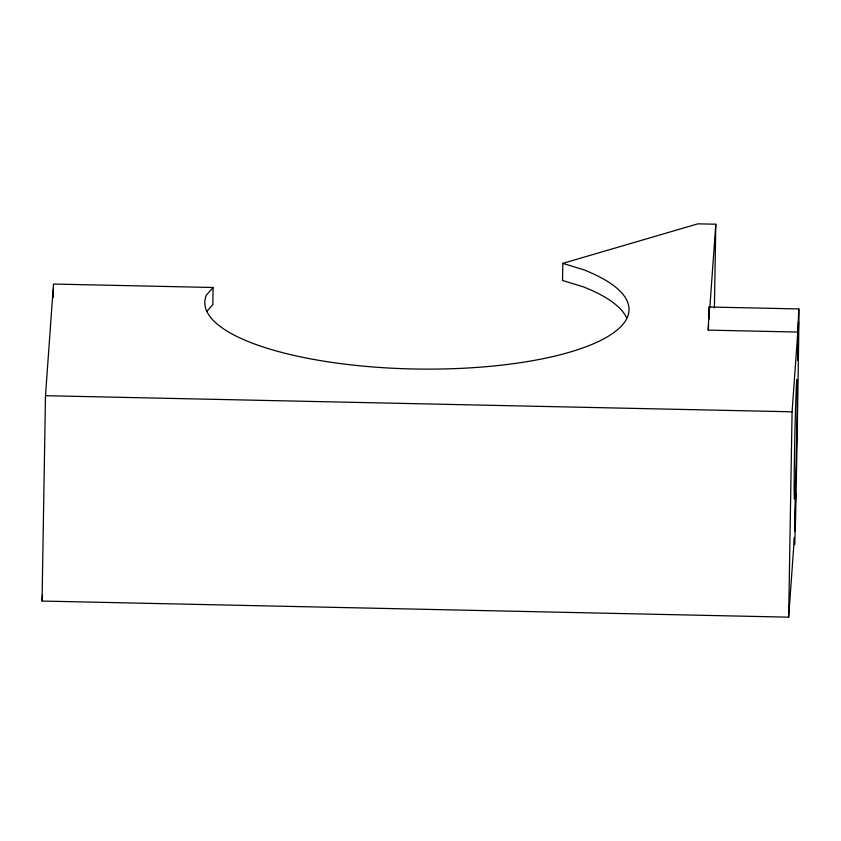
<?xml version="1.0" encoding="UTF-8"?>
<svg xmlns="http://www.w3.org/2000/svg" width="841" height="841" viewBox="0 0 841 841"><rect width="100%" height="100%" fill="white"/><g stroke="black" fill="none" stroke-linecap="round" stroke-linejoin="round"><path stroke-width="1.26" d="M798.803 308.941L797.804 332.048L708.217 330.124L709.205 307.007L798.803 308.941L798.95 316.1A413.772 6.444 -88.8 0 1 795.512 521.462L794.713 543.128L794.524 544.579L794.377 537.42L788.658 617.168L42.05 601.063L45.488 395.701L53.488 284.048L213.109 287.496L212.826 304.61L206.865 311.38M53.267 297.514L53.404 288.947M714.408 307.932L715.807 224.221L697.883 223.832L562.818 263.359L562.524 280.474L583.57 286.928A212.111 62.991 1 0 1 626.524 317.593M788.658 617.168L792.085 411.806L797.804 332.048M42.05 601.063L42.513 594.576M708.217 330.124L708.564 325.215M709.005 319.075L709.205 307.007M709.825 307.648L715.807 224.221M213.109 287.496L206.297 295.244A212.111 62.991 1 0 0 473.63 367.643A212.111 62.991 1 0 0 583.854 269.814L562.818 263.359M45.488 395.701L792.085 411.806M797.594 353.945L797.667 360.274L798.519 322.103L797.594 353.945M794.756 523.134L794.84 531.386L795.618 493.268L794.756 523.134M795.512 480.589A59.753 0.925 -88.8 0 0 797.173 381.782A59.753 0.925 -88.8 0 0 794.44 457.777A59.753 0.925 -88.8 0 0 795.512 480.589"/></g></svg>
